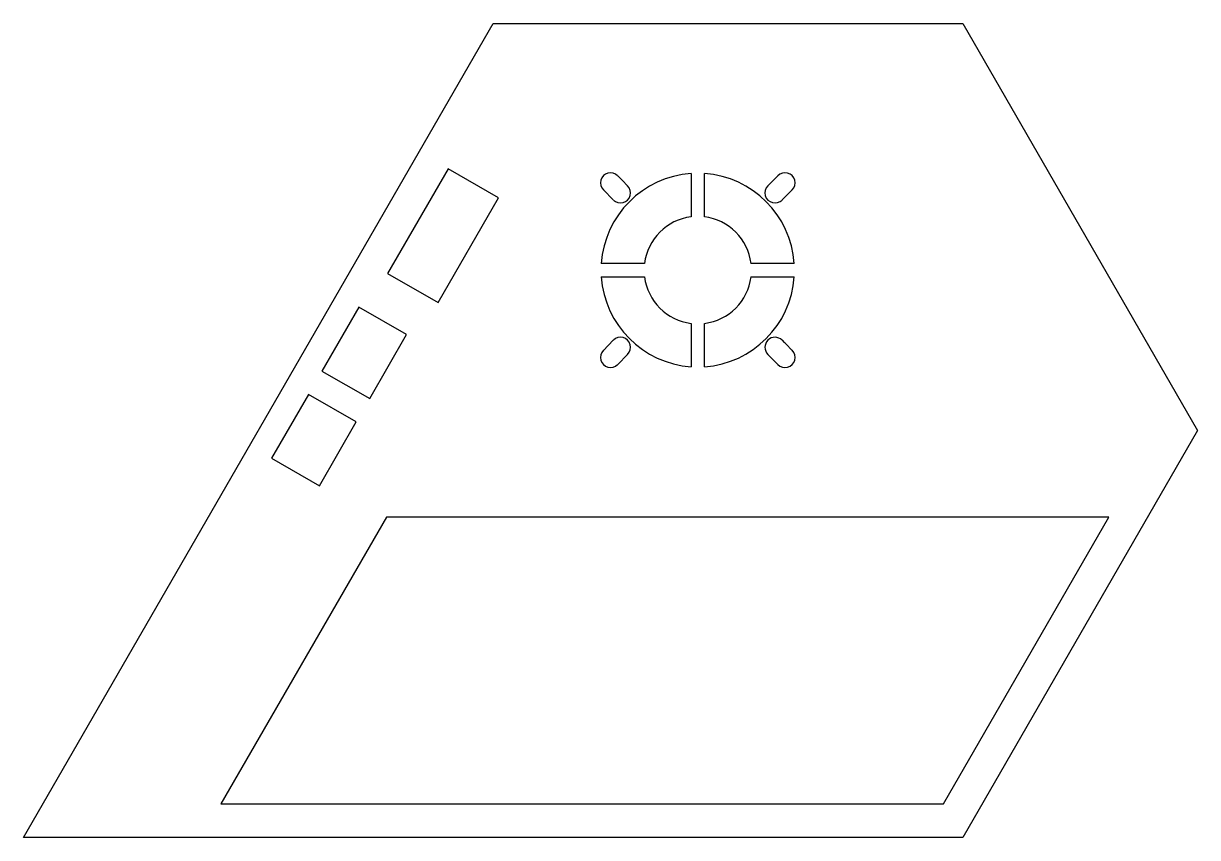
# Model space of a CAD drawing. Header units: millimetres. Extents: x -88 to 87, y -11 to 110.
import ezdxf

# ---------------------------------------------------------------- set-up
doc = ezdxf.new("R2010")
doc.units = ezdxf.units.MM
doc.layers.get('0').update_dxf_attribs({"linetype": 'CONTINUOUS'})

msp = doc.modelspace()

# ---------------------------------------------------------------- linework, layer by layer
for p, q in [((0.95, 87.1), (1.71, 86.33)), ((2.08, 85.96), (2.43, 85.6)), ((11.89, 87.43), (11.89, 80.98)), ((13.89, 80.98), (13.89, 87.43)), ((23.34, 85.6), (24.82, 87.1)), ((0.3, 83.49), (-1.18, 84.99)), ((26.96, 84.99), (25.47, 83.49)), ((4.95, 74.04), (-1.5, 74.04)), ((27.27, 74.04), (20.82, 74.04)), ((-1.5, 72.04), (4.95, 72.04)), ((20.82, 72.04), (27.27, 72.04)), ((11.89, 65.1), (11.89, 58.65)), ((13.89, 58.65), (13.89, 65.1)), ((-1.18, 61.09), (0.3, 62.59)), ((25.47, 62.59), (25.78, 62.28)), ((26.01, 62.04), (26.96, 61.09)), ((2.43, 60.48), (0.95, 58.98)), ((24.82, 58.98), (23.34, 60.48))]:
    msp.add_line(p, q)
for points in [[(52.38, -11.47), (-87.62, -11.47), (-17.62, 109.78), (52.38, 109.78), (87.38, 49.15)], [(-24.34, 88.14), (-33.34, 72.56), (-25.8, 68.21), (-16.8, 83.79)], [(-36.02, 53.9), (-30.52, 63.43), (-37.63, 67.53), (-43.13, 58)], [(-38.02, 50.44), (-45.13, 54.54), (-50.63, 45.01), (-43.52, 40.91)], [(-58.19, -6.47), (49.49, -6.47), (74.16, 36.26), (-33.52, 36.26)]]:
    msp.add_lwpolyline(points, close=True)
for centre, major_axis, start_param, end_param in [((-0.12, 86.05), (0, 1.5), 5.49304, 8.634633), ((25.89, 86.05), (0, 1.5), 3.931738, 7.073331), ((12.89, 73.04), (0, 14.42), 0.069393, 1.501403), ((0.85, 85.1), (0, 1.5), 5.319158, 5.666922), ((12.89, 73.04), (0, 14.42), 4.781782, 6.213792), ((1.37, 84.54), (0, -1.5), 5.49304, 8.634633), ((24.4, 84.54), (0, -1.5), 3.931738, 7.073331), ((12.89, 73.04), (0, 8), 0.125328, 1.445468), ((12.89, 73.04), (0, 8), 4.837717, 6.157857), ((12.89, 73.04), (0, -14.42), 4.781782, 6.213792), ((12.89, 73.04), (0, -8), 4.837717, 6.157857), ((12.89, 73.04), (0, -8), 0.125328, 1.445468), ((12.89, 73.04), (0, -14.42), 0.069393, 1.501403), ((1.37, 61.54), (0, 1.5), 3.931738, 7.073331), ((24.4, 61.54), (0, 1.5), 5.49304, 8.634632), ((24.84, 61.11), (0, 1.5), 5.382363, 5.603717), ((-0.12, 60.04), (0, -1.5), 3.931738, 7.073331), ((25.89, 60.04), (0, -1.5), 5.49304, 8.634633)]:
    msp.add_ellipse(centre, major_axis=major_axis, ratio=1, start_param=start_param, end_param=end_param)

doc.saveas('drawing.dxf')
